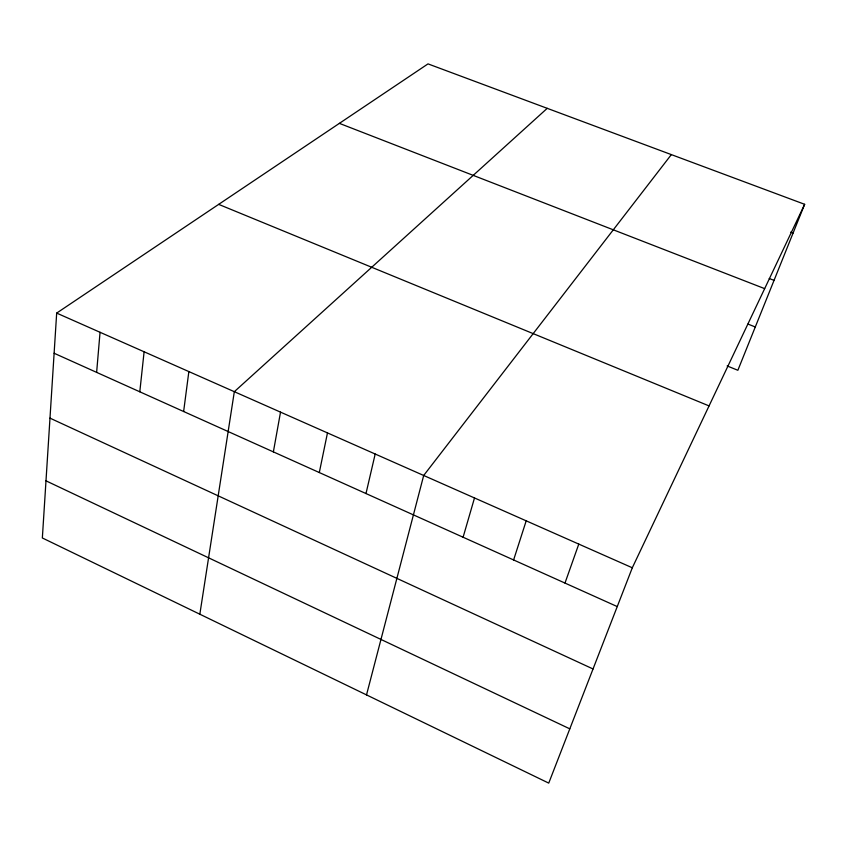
<?xml version="1.0" encoding="UTF-8"?>
<svg xmlns="http://www.w3.org/2000/svg" width="847" height="847" viewBox="0 0 847 847"><rect width="100%" height="100%" fill="white"/><g stroke="black" fill="none" stroke-linecap="round" stroke-linejoin="round"><path stroke-width="1.27" d="M56.675 313.094L42.35 537.972L548.74 783.115L632.307 567.776L804.65 204.307L428.01 63.885L56.675 313.094L632.307 567.776M96.632 372.373L100.052 332.278M139.797 391.79L144.106 351.77M183.63 411.515L188.86 371.579M199.839 614.213L234.323 391.695L547.236 108.331M273.369 451.885L280.526 412.129M319.308 472.552L327.471 432.902M365.989 493.547L375.189 454.013M366.518 694.9L423.691 475.474L671.343 154.609M463.097 537.231L474.5 497.962M513.61 559.962L526.199 520.831M564.981 583.075L578.787 544.102M804.65 204.307L737.864 370.277L727.149 365.946M790.6 232.152L793.067 233.084M769.224 278.504L774.042 280.368M339.393 123.366L764.661 288.636M747.975 324.073L755.291 326.974M218.674 204.371L709.055 405.904M54.123 353.252L617.241 606.579M49.984 418.143L593.038 668.971M45.992 480.831L569.798 728.844"/></g></svg>
